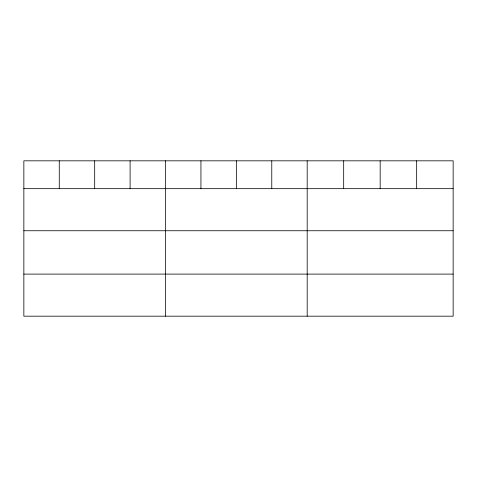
<?xml version="1.0" encoding="UTF-8"?>
<svg xmlns="http://www.w3.org/2000/svg" width="477" height="477" viewBox="0 0 477 477"><rect width="100%" height="100%" fill="white"/><g stroke="black" fill="none" stroke-linecap="round" stroke-linejoin="round"><path stroke-width="0.72" d="M453.15 230.749L453.15 160.821L23.85 160.821L23.85 316.179L453.15 316.179L453.15 230.749L23.85 230.749M23.85 188.671L453.15 188.671M23.85 274.102L453.15 274.102M416.659 160.821L416.659 188.671M380.169 160.821L380.169 188.671M343.678 160.821L343.678 188.671M307.188 160.821L307.188 316.179M271.771 160.821L271.771 188.671M236.353 160.821L236.353 188.671M200.936 160.821L200.936 188.671M165.519 160.821L165.519 316.179M130.102 160.821L130.102 188.671M94.684 160.821L94.684 188.671M59.267 160.821L59.267 188.671"/></g></svg>
